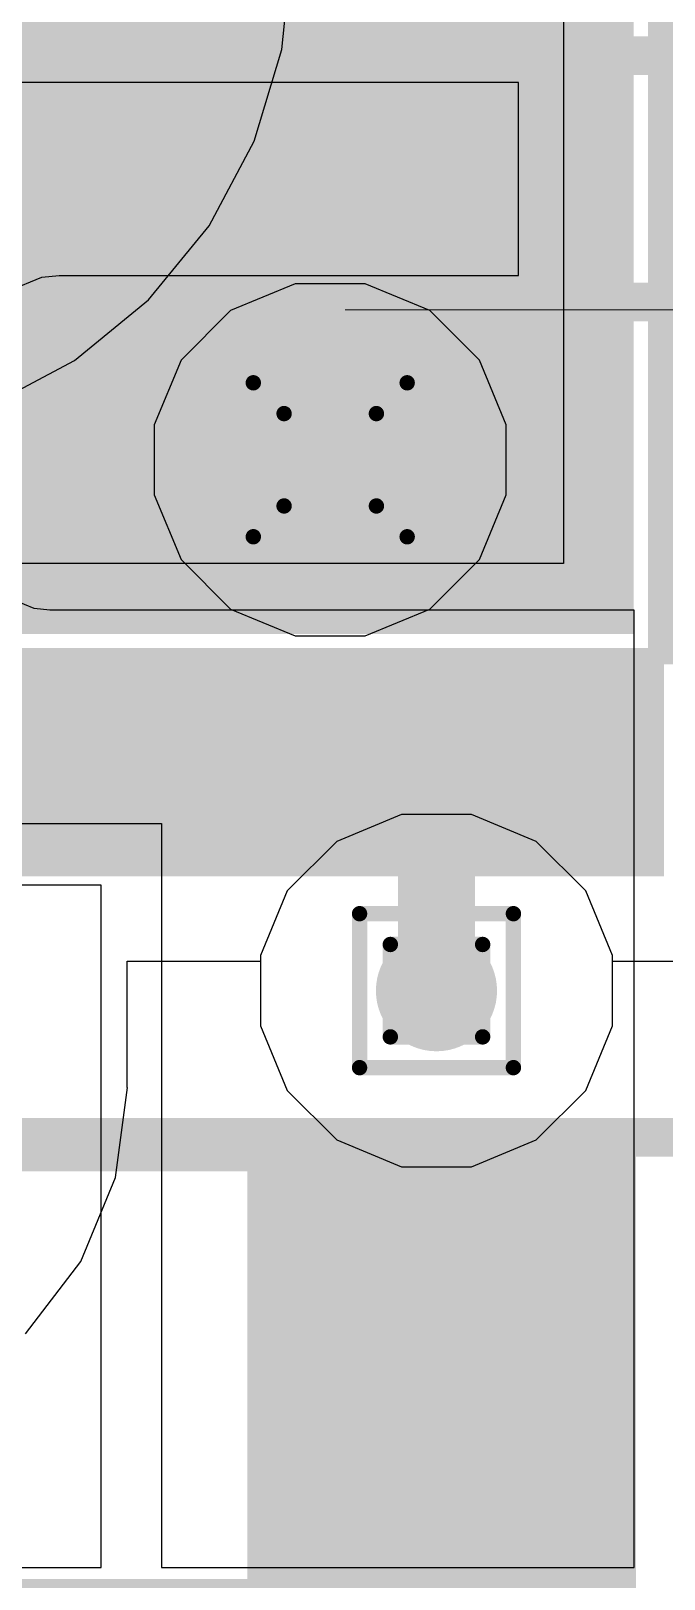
# Model space of a CAD drawing. Header units: inches. Extents: x -12 to 5357, y -8 to 5291.
# Drawn here: x 29.61 to 31.7, y 24.81 to 29.91 of the extents above; entities that cross this region are included whole.
import ezdxf

# ---------------------------------------------------------------- set-up
doc = ezdxf.new("R2010")
doc.units = ezdxf.units.IN
for name, color, linetype in [('Bottom Layer', 5, 'Continuous'), ('Bottom Overlay', 54, 'Continuous'), ('Bottom Paste', 16, 'Continuous'), ('Bottom Solder', 6, 'Continuous'), ('Drill Drawing', 1, 'Continuous'), ('Ground', 16, 'Continuous'), ('Power', 76, 'Continuous'), ('Top Layer', 1, 'Continuous'), ('Top Overlay', 2, 'Continuous'), ('Top Paste', 8, 'Continuous'), ('Top Solder', 216, 'Continuous'), ('Via Holes', 16, 'Continuous')]:
    doc.layers.add(name, color=color, linetype=linetype)

# ---------------------------------------------------------------- blocks, each defined once
blk = doc.blocks.new('48_UFQFPN_7_7__19')
at = {"layer": 'Top Layer'}
for points in [[(-2.8, 2.8), (2.8, 2.8), (2.8, -2.8), (-2.8, -2.8)], [(-3.6, -1.1), (-3.05, -1.1), (-3.05, -1.4), (-3.6, -1.4)], [(-3.6, -1.6), (-3.05, -1.6), (-3.05, -1.9), (-3.6, -1.9)], [(-3.6, -2.1), (-3.05, -2.1), (-3.05, -2.4), (-3.6, -2.4)], [(-3.6, -2.6), (-3.05, -2.6), (-3.05, -2.9), (-3.6, -2.9)]]:
    blk.add_hatch(color=1, dxfattribs=at).paths.add_polyline_path(points)
at = {"layer": 'Top Paste'}
for points in [[(-2.8, 2.8), (2.8, 2.8), (2.8, -2.8), (-2.8, -2.8)], [(-3.6, -1.1), (-3.05, -1.1), (-3.05, -1.4), (-3.6, -1.4)], [(-3.6, -1.6), (-3.05, -1.6), (-3.05, -1.9), (-3.6, -1.9)], [(-3.6, -2.1), (-3.05, -2.1), (-3.05, -2.4), (-3.6, -2.4)], [(-3.6, -2.6), (-3.05, -2.6), (-3.05, -2.9), (-3.6, -2.9)]]:
    blk.add_hatch(color=8, dxfattribs=at).paths.add_polyline_path(points)
at = {"layer": 'Top Solder'}
for points in [[(-2.9016, 2.9016), (2.9016, 2.9016), (2.9016, -2.9016), (-2.9016, -2.9016)], [(-3.7016, -0.4984), (-2.9484, -0.4984), (-2.9484, -1.0016), (-3.7016, -1.0016)], [(-3.7016, -0.9984), (-2.9484, -0.9984), (-2.9484, -1.5016), (-3.7016, -1.5016)], [(-3.7016, -1.4984), (-2.9484, -1.4984), (-2.9484, -2.0016), (-3.7016, -2.0016)], [(-3.7016, -1.9984), (-2.9484, -1.9984), (-2.9484, -2.5016), (-3.7016, -2.5016)], [(-3.7016, -2.4984), (-2.9484, -2.4984), (-2.9484, -3.0016), (-3.7016, -3.0016)], [(-3.0016, -3.7016), (-3.0016, -2.9484), (-2.4984, -2.9484), (-2.4984, -3.7016)], [(-2.5016, -3.7016), (-2.5016, -2.9484), (-1.9984, -2.9484), (-1.9984, -3.7016)], [(-2.0016, -3.7016), (-2.0016, -2.9484), (-1.4984, -2.9484), (-1.4984, -3.7016)], [(-1.5016, -3.7016), (-1.5016, -2.9484), (-0.9984, -2.9484), (-0.9984, -3.7016)], [(-1.0016, -3.7016), (-1.0016, -2.9484), (-0.4984, -2.9484), (-0.4984, -3.7016)]]:
    blk.add_hatch(color=216, dxfattribs=at).paths.add_polyline_path(points)
blk = doc.blocks.new('R___0402_B_25')
at = {"layer": 'Bottom Layer'}
for points in [[(-0.2413, 0.3175), (-0.2413, -0.3175), (-0.6985, -0.3175), (-0.6985, 0.3175)], [(0.6985, 0.3175), (0.6985, -0.3175), (0.2413, -0.3175), (0.2413, 0.3175)]]:
    blk.add_hatch(color=5, dxfattribs=at).paths.add_polyline_path(points)
at = {"layer": 'Bottom Paste'}
for points in [[(-0.2413, 0.3175), (-0.2413, -0.3175), (-0.6985, -0.3175), (-0.6985, 0.3175)], [(0.6985, 0.3175), (0.6985, -0.3175), (0.2413, -0.3175), (0.2413, 0.3175)]]:
    blk.add_hatch(color=16, dxfattribs=at).paths.add_polyline_path(points)
at = {"layer": 'Bottom Solder'}
for points in [[(-0.1863, 0.3725), (-0.1863, -0.3725), (-0.7535, -0.3725), (-0.7535, 0.3725)], [(0.7535, 0.3725), (0.7535, -0.3725), (0.1863, -0.3725), (0.1863, 0.3725)]]:
    blk.add_hatch(color=6, dxfattribs=at).paths.add_polyline_path(points)
at = {"layer": 'Bottom Overlay'}
for points in [[(-0.7874, 0.4064, 0.127, 0.127, 0), (-0.7874, -0.4064, 0.127, 0.127, 0)], [(0.7874, 0.4064, 0.127, 0.127, 0), (-0.7874, 0.4064, 0.127, 0.127, 0)], [(0.7874, 0.4064, 0.127, 0.127, 0), (0.7874, -0.4064, 0.127, 0.127, 0)], [(0.8128, 0.4318, 0.00323, 0.00323, 0), (-0.8128, 0.4318, 0.00323, 0.00323, 0)], [(0.7874, -0.4064, 0.127, 0.127, 0), (-0.7874, -0.4064, 0.127, 0.127, 0)]]:
    blk.add_lwpolyline(points, format="xyseb", dxfattribs=at)
for points in [[(-0.8191, 0.4064, 0.0635, 0.0635, 1), (-0.7556, 0.4064, 0.0635, 0.0635, 1)], [(-0.8191, 0.4064, 0.0635, 0.0635, 1), (-0.7556, 0.4064, 0.0635, 0.0635, 1)], [(0.7556, 0.4064, 0.0635, 0.0635, 1), (0.8191, 0.4064, 0.0635, 0.0635, 1)], [(0.7556, 0.4064, 0.0635, 0.0635, 1), (0.8191, 0.4064, 0.0635, 0.0635, 1)], [(-0.8136, 0.4318, 0.00161, 0.00161, 1), (-0.812, 0.4318, 0.00161, 0.00161, 1)], [(0.812, 0.4318, 0.00161, 0.00161, 1), (0.8136, 0.4318, 0.00161, 0.00161, 1)], [(-0.8191, -0.4064, 0.0635, 0.0635, 1), (-0.7556, -0.4064, 0.0635, 0.0635, 1)], [(-0.8191, -0.4064, 0.0635, 0.0635, 1), (-0.7556, -0.4064, 0.0635, 0.0635, 1)], [(0.7556, -0.4064, 0.0635, 0.0635, 1), (0.8191, -0.4064, 0.0635, 0.0635, 1)], [(0.7556, -0.4064, 0.0635, 0.0635, 1), (0.8191, -0.4064, 0.0635, 0.0635, 1)]]:
    blk.add_lwpolyline(points, format="xyseb", close=True, dxfattribs=at)
blk = doc.blocks.new('R___0805_B_42')
at = {"layer": 'Bottom Layer'}
for points in [[(-1.524, 0.635), (-0.508, 0.635), (-0.508, -0.635), (-1.524, -0.635)], [(0.508, 0.635), (1.524, 0.635), (1.524, -0.635), (0.508, -0.635)]]:
    blk.add_hatch(color=5, dxfattribs=at).paths.add_polyline_path(points)
at = {"layer": 'Bottom Paste'}
for points in [[(-1.524, 0.635), (-0.508, 0.635), (-0.508, -0.635), (-1.524, -0.635)], [(0.508, 0.635), (1.524, 0.635), (1.524, -0.635), (0.508, -0.635)]]:
    blk.add_hatch(color=16, dxfattribs=at).paths.add_polyline_path(points)
at = {"layer": 'Bottom Solder'}
for points in [[(-1.6256, 0.7366), (-0.4064, 0.7366), (-0.4064, -0.7366), (-1.6256, -0.7366)], [(0.4064, 0.7366), (1.6256, 0.7366), (1.6256, -0.7366), (0.4064, -0.7366)]]:
    blk.add_hatch(color=6, dxfattribs=at).paths.add_polyline_path(points)
at = {"layer": 'Bottom Overlay'}
for points in [[(-1.6256, -0.7366, 0.127, 0.127, 0), (-1.6256, 0.7366, 0.127, 0.127, 0)], [(-1.6256, 0.7366, 0.127, 0.127, 0), (1.6256, 0.7366, 0.127, 0.127, 0)], [(1.6256, -0.7366, 0.127, 0.127, 0), (1.6256, 0.7366, 0.127, 0.127, 0)], [(-1.6256, -0.7366, 0.127, 0.127, 0), (1.6256, -0.7366, 0.127, 0.127, 0)]]:
    blk.add_lwpolyline(points, format="xyseb", dxfattribs=at)
for points in [[(-1.6574, 0.7366, 0.0635, 0.0635, 1), (-1.5939, 0.7366, 0.0635, 0.0635, 1)], [(-1.6574, 0.7366, 0.0635, 0.0635, 1), (-1.5939, 0.7366, 0.0635, 0.0635, 1)], [(1.5938, 0.7366, 0.0635, 0.0635, 1), (1.6574, 0.7366, 0.0635, 0.0635, 1)], [(1.5938, 0.7366, 0.0635, 0.0635, 1), (1.6574, 0.7366, 0.0635, 0.0635, 1)], [(-1.6574, -0.7366, 0.0635, 0.0635, 1), (-1.5939, -0.7366, 0.0635, 0.0635, 1)], [(-1.6574, -0.7366, 0.0635, 0.0635, 1), (-1.5939, -0.7366, 0.0635, 0.0635, 1)], [(1.5938, -0.7366, 0.0635, 0.0635, 1), (1.6574, -0.7366, 0.0635, 0.0635, 1)], [(1.5938, -0.7366, 0.0635, 0.0635, 1), (1.6574, -0.7366, 0.0635, 0.0635, 1)]]:
    blk.add_lwpolyline(points, format="xyseb", close=True, dxfattribs=at)
blk = doc.blocks.new('C___0402_B_106')
at = {"layer": 'Bottom Layer'}
for points in [[(-0.2413, 0.3175), (-0.2413, -0.3175), (-0.6985, -0.3175), (-0.6985, 0.3175)], [(0.6985, 0.3175), (0.6985, -0.3175), (0.2413, -0.3175), (0.2413, 0.3175)]]:
    blk.add_hatch(color=5, dxfattribs=at).paths.add_polyline_path(points)
at = {"layer": 'Bottom Paste'}
for points in [[(-0.2413, 0.3175), (-0.2413, -0.3175), (-0.6985, -0.3175), (-0.6985, 0.3175)], [(0.6985, 0.3175), (0.6985, -0.3175), (0.2413, -0.3175), (0.2413, 0.3175)]]:
    blk.add_hatch(color=16, dxfattribs=at).paths.add_polyline_path(points)
at = {"layer": 'Bottom Solder'}
for points in [[(-0.1813, 0.3775), (-0.1813, -0.3775), (-0.7585, -0.3775), (-0.7585, 0.3775)], [(0.7585, 0.3775), (0.7585, -0.3775), (0.1813, -0.3775), (0.1813, 0.3775)]]:
    blk.add_hatch(color=6, dxfattribs=at).paths.add_polyline_path(points)
at = {"layer": 'Bottom Overlay'}
for points in [[(-0.7874, -0.4064, 0.127, 0.127, 0), (-0.7874, 0.4064, 0.127, 0.127, 0)], [(-0.7874, 0.4064, 0.127, 0.127, 0), (-0.2794, 0.4064, 0.127, 0.127, 0)], [(0.7874, 0.4064, 0.127, 0.127, 0), (0.2794, 0.4064, 0.127, 0.127, 0)], [(0.7874, -0.4064, 0.127, 0.127, 0), (0.7874, 0.4064, 0.127, 0.127, 0)], [(-0.2794, -0.4064, 0.127, 0.127, 0), (-0.7874, -0.4064, 0.127, 0.127, 0)], [(0.7874, -0.4064, 0.127, 0.127, 0), (0.2794, -0.4064, 0.127, 0.127, 0)]]:
    blk.add_lwpolyline(points, format="xyseb", dxfattribs=at)
for points in [[(-0.8191, 0.4064, 0.0635, 0.0635, 1), (-0.7556, 0.4064, 0.0635, 0.0635, 1)], [(-0.8191, 0.4064, 0.0635, 0.0635, 1), (-0.7556, 0.4064, 0.0635, 0.0635, 1)], [(-0.3112, 0.4064, 0.0635, 0.0635, 1), (-0.2477, 0.4064, 0.0635, 0.0635, 1)], [(0.2477, 0.4064, 0.0635, 0.0635, 1), (0.3111, 0.4064, 0.0635, 0.0635, 1)], [(0.7556, 0.4064, 0.0635, 0.0635, 1), (0.8191, 0.4064, 0.0635, 0.0635, 1)], [(0.7556, 0.4064, 0.0635, 0.0635, 1), (0.8191, 0.4064, 0.0635, 0.0635, 1)], [(-0.8191, -0.4064, 0.0635, 0.0635, 1), (-0.7556, -0.4064, 0.0635, 0.0635, 1)], [(-0.8191, -0.4064, 0.0635, 0.0635, 1), (-0.7556, -0.4064, 0.0635, 0.0635, 1)], [(-0.3112, -0.4064, 0.0635, 0.0635, 1), (-0.2477, -0.4064, 0.0635, 0.0635, 1)], [(0.2477, -0.4064, 0.0635, 0.0635, 1), (0.3111, -0.4064, 0.0635, 0.0635, 1)], [(0.7556, -0.4064, 0.0635, 0.0635, 1), (0.8191, -0.4064, 0.0635, 0.0635, 1)], [(0.7556, -0.4064, 0.0635, 0.0635, 1), (0.8191, -0.4064, 0.0635, 0.0635, 1)]]:
    blk.add_lwpolyline(points, format="xyseb", close=True, dxfattribs=at)
blk = doc.blocks.new('C___0402_B_110')
at = {"layer": 'Bottom Layer'}
for points in [[(-0.2413, 0.3175), (-0.2413, -0.3175), (-0.6985, -0.3175), (-0.6985, 0.3175)], [(0.6985, 0.3175), (0.6985, -0.3175), (0.2413, -0.3175), (0.2413, 0.3175)]]:
    blk.add_hatch(color=5, dxfattribs=at).paths.add_polyline_path(points)
at = {"layer": 'Bottom Paste'}
for points in [[(-0.2413, 0.3175), (-0.2413, -0.3175), (-0.6985, -0.3175), (-0.6985, 0.3175)], [(0.6985, 0.3175), (0.6985, -0.3175), (0.2413, -0.3175), (0.2413, 0.3175)]]:
    blk.add_hatch(color=16, dxfattribs=at).paths.add_polyline_path(points)
at = {"layer": 'Bottom Solder'}
for points in [[(-0.1813, 0.3775), (-0.1813, -0.3775), (-0.7585, -0.3775), (-0.7585, 0.3775)], [(0.7585, 0.3775), (0.7585, -0.3775), (0.1813, -0.3775), (0.1813, 0.3775)]]:
    blk.add_hatch(color=6, dxfattribs=at).paths.add_polyline_path(points)
at = {"layer": 'Bottom Overlay'}
for points in [[(-0.7874, -0.4064, 0.127, 0.127, 0), (-0.7874, 0.4064, 0.127, 0.127, 0)], [(-0.7874, 0.4064, 0.127, 0.127, 0), (-0.2794, 0.4064, 0.127, 0.127, 0)], [(0.7874, 0.4064, 0.127, 0.127, 0), (0.2794, 0.4064, 0.127, 0.127, 0)], [(0.7874, -0.4064, 0.127, 0.127, 0), (0.7874, 0.4064, 0.127, 0.127, 0)], [(-0.2794, -0.4064, 0.127, 0.127, 0), (-0.7874, -0.4064, 0.127, 0.127, 0)], [(0.7874, -0.4064, 0.127, 0.127, 0), (0.2794, -0.4064, 0.127, 0.127, 0)]]:
    blk.add_lwpolyline(points, format="xyseb", dxfattribs=at)
for points in [[(-0.8191, 0.4064, 0.0635, 0.0635, 1), (-0.7556, 0.4064, 0.0635, 0.0635, 1)], [(-0.8191, 0.4064, 0.0635, 0.0635, 1), (-0.7556, 0.4064, 0.0635, 0.0635, 1)], [(-0.3111, 0.4064, 0.0635, 0.0635, 1), (-0.2477, 0.4064, 0.0635, 0.0635, 1)], [(0.2477, 0.4064, 0.0635, 0.0635, 1), (0.3111, 0.4064, 0.0635, 0.0635, 1)], [(0.7556, 0.4064, 0.0635, 0.0635, 1), (0.8191, 0.4064, 0.0635, 0.0635, 1)], [(0.7556, 0.4064, 0.0635, 0.0635, 1), (0.8191, 0.4064, 0.0635, 0.0635, 1)], [(-0.8191, -0.4064, 0.0635, 0.0635, 1), (-0.7556, -0.4064, 0.0635, 0.0635, 1)], [(-0.8191, -0.4064, 0.0635, 0.0635, 1), (-0.7556, -0.4064, 0.0635, 0.0635, 1)], [(-0.3111, -0.4064, 0.0635, 0.0635, 1), (-0.2477, -0.4064, 0.0635, 0.0635, 1)], [(0.2477, -0.4064, 0.0635, 0.0635, 1), (0.3111, -0.4064, 0.0635, 0.0635, 1)], [(0.7556, -0.4064, 0.0635, 0.0635, 1), (0.8191, -0.4064, 0.0635, 0.0635, 1)], [(0.7556, -0.4064, 0.0635, 0.0635, 1), (0.8191, -0.4064, 0.0635, 0.0635, 1)]]:
    blk.add_lwpolyline(points, format="xyseb", close=True, dxfattribs=at)

msp = doc.modelspace()

# ---------------------------------------------------------------- hatches: boundary and pattern name
at = {"layer": 'Bottom Layer'}
h = msp.add_hatch(color=5, dxfattribs=at)
edge = h.paths.add_edge_path()
edge.add_arc((30.6, 28.4991), 0.2, 0, 360)
h = msp.add_hatch(color=5, dxfattribs=at)
edge = h.paths.add_edge_path()
edge.add_arc((30.9508, 26.7473), 0.2, 0, 360)
at = {"layer": 'Ground'}
h = msp.add_hatch(color=16, dxfattribs=at)
edge = h.paths.add_edge_path()
edge.add_arc((30.6, 28.4991), 0.2, 0, 360)
h = msp.add_hatch(color=16, dxfattribs=at)
edge = h.paths.add_edge_path()
edge.add_arc((30.9508, 26.7473), 0.2, 0, 360)
at = {"layer": 'Power'}
h = msp.add_hatch(color=76, dxfattribs=at)
edge = h.paths.add_edge_path()
edge.add_arc((30.6, 28.4991), 0.2, 0, 360)
h = msp.add_hatch(color=76, dxfattribs=at)
edge = h.paths.add_edge_path()
edge.add_arc((30.9508, 26.7473), 0.2, 0, 360)
at = {"layer": 'Top Layer'}
h = msp.add_hatch(color=1, dxfattribs=at)
edge = h.paths.add_edge_path()
edge.add_arc((30.6, 28.4991), 0.2, 0, 360)
h = msp.add_hatch(color=1, dxfattribs=at)
edge = h.paths.add_edge_path()
edge.add_arc((30.9508, 26.7473), 0.2, 0, 360)
at = {"layer": 'Via Holes'}
h = msp.add_hatch(color=7, dxfattribs=at)
edge = h.paths.add_edge_path()
edge.add_arc((30.6, 28.4991), 0.1, 0, 360)
h = msp.add_hatch(color=7, dxfattribs=at)
edge = h.paths.add_edge_path()
edge.add_arc((30.9508, 26.7473), 0.1, 0, 360)

# ---------------------------------------------------------------- linework, layer by layer
at = {"layer": 'Bottom Layer'}
for p, q in [((31.2214, 29.7435), (28.8995, 29.7435)), ((31.2214, 29.1073), (31.2214, 29.7435)), ((29.5407, 29.0574), (29.6476, 29.1016)), ((29.6476, 29.1016), (29.7054, 29.1073)), ((29.7054, 29.1073), (29.7054, 29.1073)), ((29.7054, 29.1073), (31.2214, 29.1073)), ((29.6227, 28.0082), (29.527, 28.0478)), ((29.6745, 28.0031), (29.6227, 28.0082)), ((31.6037, 28.0031), (29.6745, 28.0031)), ((31.6037, 24.8436), (31.6037, 28.0031)), ((28.263, 27.2986), (30.0427, 27.2986)), ((30.0427, 27.2986), (30.0427, 24.8436)), ((29.8438, 27.0955), (26.6541, 27.0955)), ((29.8438, 24.8436), (29.8438, 27.0955)), ((26.6541, 24.8436), (29.8438, 24.8436)), ((30.0427, 24.8436), (31.6037, 24.8436))]:
    msp.add_line(p, q, dxfattribs=at)
for points in [[(29.9532, 28.4977, 0.381, 0.381, 0), (31.1032, 28.4977, 0.381, 0.381, 0)], [(31.1032, 28.4977, 0.381, 0.381, 0), (31.1032, 28.4977, 0.381, 0.381, 0)]]:
    msp.add_lwpolyline(points, format="xyseb", dxfattribs=at)
for points in [[(29.858, 28.4977, 0.1905, 0.1905, 1), (30.0485, 28.4977, 0.1905, 0.1905, 1)], [(31.008, 28.4977, 0.1905, 0.1905, 1), (31.1985, 28.4977, 0.1905, 0.1905, 1)], [(31.008, 28.4977, 0.1905, 0.1905, 1), (31.1985, 28.4977, 0.1905, 0.1905, 1)], [(31.008, 28.4977, 0.1905, 0.1905, 1), (31.1985, 28.4977, 0.1905, 0.1905, 1)]]:
    msp.add_lwpolyline(points, format="xyseb", close=True, dxfattribs=at)
at = {"layer": 'Drill Drawing'}
for points in [[(30.346, 28.7531, 0.0508, 0.0508, 0), (30.854, 28.7531, 0.0508, 0.0508, 0)], [(30.346, 28.2451, 0.0508, 0.0508, 0), (30.346, 28.7531, 0.0508, 0.0508, 0)], [(30.854, 28.2451, 0.0508, 0.0508, 0), (30.854, 28.7531, 0.0508, 0.0508, 0)], [(30.4476, 28.6515, 0.0508, 0.0508, 0), (30.7524, 28.6515, 0.0508, 0.0508, 0)], [(30.4476, 28.3467, 0.0508, 0.0508, 0), (30.4476, 28.6515, 0.0508, 0.0508, 0)], [(30.7524, 28.3467, 0.0508, 0.0508, 0), (30.7524, 28.6515, 0.0508, 0.0508, 0)], [(30.4476, 28.3467, 0.0508, 0.0508, 0), (30.7524, 28.3467, 0.0508, 0.0508, 0)], [(30.346, 28.2451, 0.0508, 0.0508, 0), (30.854, 28.2451, 0.0508, 0.0508, 0)], [(30.6968, 27.0013, 0.0508, 0.0508, 0), (31.2048, 27.0013, 0.0508, 0.0508, 0)], [(30.6968, 26.4933, 0.0508, 0.0508, 0), (30.6968, 27.0013, 0.0508, 0.0508, 0)], [(31.2048, 26.4933, 0.0508, 0.0508, 0), (31.2048, 27.0013, 0.0508, 0.0508, 0)], [(30.7984, 26.8997, 0.0508, 0.0508, 0), (31.1032, 26.8997, 0.0508, 0.0508, 0)], [(30.7984, 26.5949, 0.0508, 0.0508, 0), (30.7984, 26.8997, 0.0508, 0.0508, 0)], [(31.1032, 26.5949, 0.0508, 0.0508, 0), (31.1032, 26.8997, 0.0508, 0.0508, 0)], [(30.7984, 26.5949, 0.0508, 0.0508, 0), (31.1032, 26.5949, 0.0508, 0.0508, 0)], [(30.6968, 26.4933, 0.0508, 0.0508, 0), (31.2048, 26.4933, 0.0508, 0.0508, 0)]]:
    msp.add_lwpolyline(points, format="xyseb", dxfattribs=at)
for points in [[(30.3333, 28.7531, 0.0254, 0.0254, 1), (30.3587, 28.7531, 0.0254, 0.0254, 1)], [(30.3333, 28.7531, 0.0254, 0.0254, 1), (30.3587, 28.7531, 0.0254, 0.0254, 1)], [(30.8413, 28.7531, 0.0254, 0.0254, 1), (30.8667, 28.7531, 0.0254, 0.0254, 1)], [(30.8413, 28.7531, 0.0254, 0.0254, 1), (30.8667, 28.7531, 0.0254, 0.0254, 1)], [(30.4349, 28.6515, 0.0254, 0.0254, 1), (30.4603, 28.6515, 0.0254, 0.0254, 1)], [(30.4349, 28.6515, 0.0254, 0.0254, 1), (30.4603, 28.6515, 0.0254, 0.0254, 1)], [(30.7397, 28.6515, 0.0254, 0.0254, 1), (30.7651, 28.6515, 0.0254, 0.0254, 1)], [(30.7397, 28.6515, 0.0254, 0.0254, 1), (30.7651, 28.6515, 0.0254, 0.0254, 1)], [(30.4349, 28.3467, 0.0254, 0.0254, 1), (30.4603, 28.3467, 0.0254, 0.0254, 1)], [(30.4349, 28.3467, 0.0254, 0.0254, 1), (30.4603, 28.3467, 0.0254, 0.0254, 1)], [(30.7397, 28.3467, 0.0254, 0.0254, 1), (30.7651, 28.3467, 0.0254, 0.0254, 1)], [(30.7397, 28.3467, 0.0254, 0.0254, 1), (30.7651, 28.3467, 0.0254, 0.0254, 1)], [(30.3333, 28.2451, 0.0254, 0.0254, 1), (30.3587, 28.2451, 0.0254, 0.0254, 1)], [(30.3333, 28.2451, 0.0254, 0.0254, 1), (30.3587, 28.2451, 0.0254, 0.0254, 1)], [(30.8413, 28.2451, 0.0254, 0.0254, 1), (30.8667, 28.2451, 0.0254, 0.0254, 1)], [(30.8413, 28.2451, 0.0254, 0.0254, 1), (30.8667, 28.2451, 0.0254, 0.0254, 1)], [(30.6841, 27.0013, 0.0254, 0.0254, 1), (30.7095, 27.0013, 0.0254, 0.0254, 1)], [(30.6841, 27.0013, 0.0254, 0.0254, 1), (30.7095, 27.0013, 0.0254, 0.0254, 1)], [(31.1921, 27.0013, 0.0254, 0.0254, 1), (31.2175, 27.0013, 0.0254, 0.0254, 1)], [(31.1921, 27.0013, 0.0254, 0.0254, 1), (31.2175, 27.0013, 0.0254, 0.0254, 1)], [(30.7857, 26.8997, 0.0254, 0.0254, 1), (30.8111, 26.8997, 0.0254, 0.0254, 1)], [(30.7857, 26.8997, 0.0254, 0.0254, 1), (30.8111, 26.8997, 0.0254, 0.0254, 1)], [(31.0905, 26.8997, 0.0254, 0.0254, 1), (31.1159, 26.8997, 0.0254, 0.0254, 1)], [(31.0905, 26.8997, 0.0254, 0.0254, 1), (31.1159, 26.8997, 0.0254, 0.0254, 1)], [(30.7857, 26.5949, 0.0254, 0.0254, 1), (30.8111, 26.5949, 0.0254, 0.0254, 1)], [(30.7857, 26.5949, 0.0254, 0.0254, 1), (30.8111, 26.5949, 0.0254, 0.0254, 1)], [(31.0905, 26.5949, 0.0254, 0.0254, 1), (31.1159, 26.5949, 0.0254, 0.0254, 1)], [(31.0905, 26.5949, 0.0254, 0.0254, 1), (31.1159, 26.5949, 0.0254, 0.0254, 1)], [(30.6841, 26.4933, 0.0254, 0.0254, 1), (30.7095, 26.4933, 0.0254, 0.0254, 1)], [(30.6841, 26.4933, 0.0254, 0.0254, 1), (30.7095, 26.4933, 0.0254, 0.0254, 1)], [(31.1921, 26.4933, 0.0254, 0.0254, 1), (31.2175, 26.4933, 0.0254, 0.0254, 1)], [(31.1921, 26.4933, 0.0254, 0.0254, 1), (31.2175, 26.4933, 0.0254, 0.0254, 1)]]:
    msp.add_lwpolyline(points, format="xyseb", close=True, dxfattribs=at)
at = {"layer": 'Ground'}
for p, q in [((30.8352, 27.3283), (30.6217, 27.2399)), ((31.0664, 27.3283), (30.8352, 27.3283)), ((31.2799, 27.2399), (31.0664, 27.3283)), ((30.6217, 27.2399), (30.4583, 27.0764)), ((31.4434, 27.0764), (31.2799, 27.2399)), ((30.4583, 27.0764), (30.3698, 26.8629)), ((31.5318, 26.8629), (31.4434, 27.0764)), ((30.3698, 26.8629), (30.3698, 26.6318)), ((31.5318, 26.6318), (31.5318, 26.8629)), ((30.3698, 26.6318), (30.4583, 26.4182)), ((31.4434, 26.4182), (31.5318, 26.6318)), ((30.4583, 26.4182), (30.6217, 26.2548)), ((31.2799, 26.2548), (31.4434, 26.4182)), ((30.6217, 26.2548), (30.8352, 26.1663)), ((31.0664, 26.1663), (31.2799, 26.2548)), ((30.8352, 26.1663), (31.0664, 26.1663))]:
    msp.add_line(p, q, dxfattribs=at)
at = {"layer": 'Power'}
for p, q in [((30.4404, 29.8526), (30.4692, 30.1451)), ((30.3487, 29.5503), (30.4404, 29.8526)), ((30.1998, 29.2716), (30.3487, 29.5503)), ((29.9994, 29.0274), (30.1998, 29.2716)), ((30.4844, 29.0801), (30.2709, 28.9916)), ((30.7156, 29.0801), (30.4844, 29.0801)), ((30.9291, 28.9916), (30.7156, 29.0801)), ((29.7552, 28.827), (29.9994, 29.0274)), ((30.2709, 28.9916), (30.1074, 28.8282)), ((31.0925, 28.8282), (30.9291, 28.9916)), ((29.4765, 28.6781), (29.7552, 28.827)), ((30.1074, 28.8282), (30.019, 28.6146)), ((31.181, 28.6146), (31.0925, 28.8282)), ((30.019, 28.6146), (30.019, 28.3835)), ((31.181, 28.3835), (31.181, 28.6146)), ((30.019, 28.3835), (30.1074, 28.17)), ((31.0925, 28.17), (31.181, 28.3835)), ((30.1074, 28.17), (30.2709, 28.0065)), ((30.9291, 28.0065), (31.0925, 28.17)), ((30.2709, 28.0065), (30.4844, 27.9181)), ((30.7156, 27.9181), (30.9291, 28.0065)), ((30.4844, 27.9181), (30.7156, 27.9181)), ((30.8352, 27.3283), (30.6217, 27.2399)), ((31.0664, 27.3283), (30.8352, 27.3283)), ((31.2799, 27.2399), (31.0664, 27.3283)), ((30.6217, 27.2399), (30.4583, 27.0764)), ((31.4434, 27.0764), (31.2799, 27.2399)), ((30.4583, 27.0764), (30.3698, 26.8629)), ((31.5318, 26.8629), (31.4434, 27.0764)), ((30.3698, 26.8629), (30.3698, 26.6318)), ((31.5318, 26.6318), (31.5318, 26.8629)), ((30.3698, 26.6318), (30.4583, 26.4182)), ((31.4434, 26.4182), (31.5318, 26.6318)), ((30.4583, 26.4182), (30.6217, 26.2548)), ((31.2799, 26.2548), (31.4434, 26.4182)), ((30.6217, 26.2548), (30.8352, 26.1663)), ((31.0664, 26.1663), (31.2799, 26.2548)), ((30.8352, 26.1663), (31.0664, 26.1663))]:
    msp.add_line(p, q, dxfattribs=at)
msp.add_lwpolyline([(29.9556, 30.167, 0.254, 0.254, -0.414214), (28.8598, 29.0712, 0.254, 0.254, 0)], format="xyseb", dxfattribs=at)
at = {"layer": 'Top Layer'}
for p, q in [((31.3698, 30.107), (31.3698, 29.045)), ((31.3698, 29.045), (31.3698, 28.545)), ((31.3698, 28.545), (31.3698, 28.157)), ((31.3698, 28.157), (26.0318, 28.157)), ((29.9299, 26.4276), (29.9299, 26.845)), ((29.9299, 26.845), (30.3698, 26.845)), ((30.3698, 26.845), (30.3698, 26.6318)), ((31.5318, 26.6318), (31.5318, 26.845)), ((31.5318, 26.845), (31.9818, 26.845)), ((30.3698, 26.6318), (30.4583, 26.4182)), ((31.4434, 26.4182), (31.5318, 26.6318)), ((29.8914, 26.1303), (29.9305, 26.4276)), ((29.9305, 26.4276), (29.9299, 26.4276)), ((30.4583, 26.4182), (30.6217, 26.2548)), ((31.2799, 26.2548), (31.4434, 26.4182)), ((30.6217, 26.2548), (30.8352, 26.1663)), ((31.0664, 26.1663), (31.2799, 26.2548)), ((30.8352, 26.1663), (31.0664, 26.1663)), ((29.7767, 25.8533), (29.8914, 26.1303)), ((29.5941, 25.6154), (29.7767, 25.8533))]:
    msp.add_line(p, q, dxfattribs=at)
msp.add_lwpolyline([(30.9508, 26.7473, 0.254, 0.254, 0), (30.9508, 27.501, 0.254, 0.254, 0)], format="xyseb", dxfattribs=at)
for points in [[(30.8873, 27.501, 0.127, 0.127, 1), (31.0143, 27.501, 0.127, 0.127, 1)], [(30.8873, 26.7473, 0.127, 0.127, 1), (31.0143, 26.7473, 0.127, 0.127, 1)]]:
    msp.add_lwpolyline(points, format="xyseb", close=True, dxfattribs=at)
at = {"layer": 'Top Overlay'}
msp.add_lwpolyline([(25.5616, 26.2636, 0.127, 0.127, 0), (31.8783, 26.2636, 0.127, 0.127, 0)], format="xyseb", dxfattribs=at)

# ---------------------------------------------------------------- block references
for name, p, rotation in [('48_UFQFPN_7_7__19', (28.7008, 30.826), 90), ('R___0402_B_25', (31.4628, 29.426), 180), ('C___0402_B_106', (29.9532, 28.0278), 270), ('C___0402_B_110', (31.1032, 28.0278), 270)]:
    msp.add_blockref(name, p, dxfattribs=dict(rotation=rotation))
msp.add_blockref('R___0805_B_42', (29.92, 25.4786))

doc.saveas('drawing.dxf')
